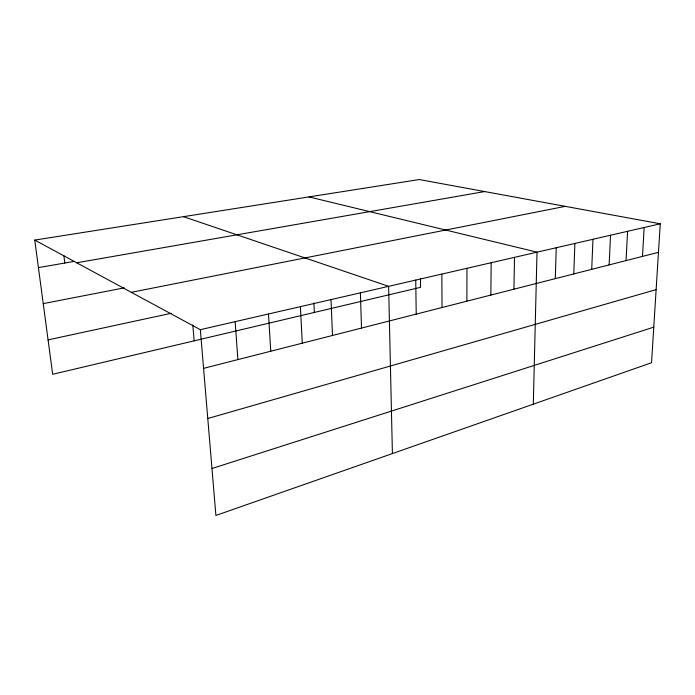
<?xml version="1.0" encoding="UTF-8"?>
<svg xmlns="http://www.w3.org/2000/svg" width="695" height="695" viewBox="0 0 695 695"><rect width="100%" height="100%" fill="white"/><g stroke="black" fill="none" stroke-linecap="round" stroke-linejoin="round"><path stroke-width="1.04" d="M466.884 301.187L466.962 268.296M490.844 295.08L491.165 262.719M513.944 289.19L514.5 257.35M533.308 404.186L537.009 252.163L308.945 196.911M555.296 278.634L556.235 247.741M573.783 273.926L574.878 243.45M591.714 269.347L592.974 239.28M609.133 264.908L610.531 235.24M626.047 260.59L627.585 231.313M642.484 256.394L644.152 227.5M34.75 240.079L419.241 179.545L660.25 223.79L651.545 362.729L215.902 515.455L200.334 329.682L34.75 240.079L52.664 374.284L420.588 287.33L420.484 278.808M211.966 468.508L653.778 327.154M207.779 418.52L656.123 289.624M203.574 368.359L658.46 252.32M200.334 329.682L660.25 223.79M48.068 339.881L171.3 313.271M131.303 292.326L565.261 206.354M43.229 303.628L124.205 287.869M76.702 262.78L484.702 191.559M38.425 267.601L74.408 261.363M183.463 216.666L388.618 286.331L392.406 453.583M63.897 255.717L64.809 263.031M192.793 324.965L194.157 340.837M235.153 321.663L237.898 359.602M268.478 313.992L270.763 351.218M300.405 306.643L302.273 343.182M313.897 302.916L314.34 312.437M331.02 299.597L332.497 335.477M360.392 292.83L361.513 328.066M415.74 280.085L416.218 314.114M441.838 274.082L442.029 307.529"/></g></svg>
